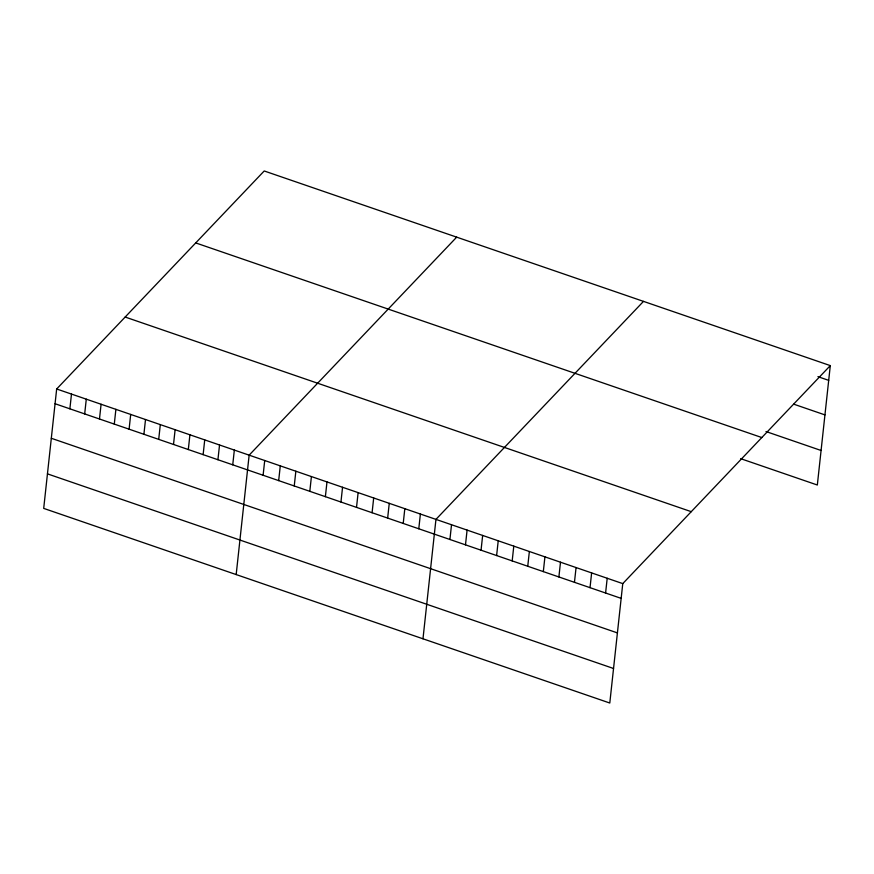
<?xml version="1.0" encoding="UTF-8"?>
<svg xmlns="http://www.w3.org/2000/svg" width="874" height="874" viewBox="0 0 874 874"><rect width="100%" height="100%" fill="white"/><g stroke="black" fill="none" stroke-linecap="round" stroke-linejoin="round"><path stroke-width="1.31" d="M56.668 388.985L43.7 508.395L609.79 703.024L622.769 583.614L830.3 365.605L264.21 170.976L56.668 388.985L622.769 583.614M69.876 408.824L71.482 394.076M84.68 413.915L86.286 399.167M99.483 419.007L101.089 404.247M114.286 424.098L115.892 409.338M129.101 429.189L130.696 414.429M143.904 434.28L145.51 419.52M158.707 439.371L160.313 424.611M173.511 444.462L175.117 429.702M188.314 449.553L189.92 434.793M203.129 454.644L204.724 439.884M217.932 459.735L219.538 444.975M232.735 464.826L234.341 450.066M236.177 574.568L249.145 455.157L456.676 237.149M263.107 475.259L264.713 460.511M278.675 480.613L280.281 465.864M294.243 485.966L295.849 471.217M309.811 491.319L311.417 476.559M325.379 496.672L326.985 481.913M340.947 502.026L342.553 487.266M356.516 507.379L358.122 492.619M372.084 512.732L373.69 497.972M387.652 518.085L389.258 503.326M403.22 523.439L404.815 508.679M418.788 528.792L420.383 514.032M422.983 638.796L435.951 519.385L643.493 301.377M449.924 539.487L451.519 524.739M465.492 544.841L467.087 530.092M481.05 550.194L482.656 535.445M496.618 555.547L498.224 540.788M512.186 560.9L513.792 546.141M527.754 566.254L529.36 551.494M543.322 571.607L544.928 556.847M558.89 576.96L560.496 562.201M574.458 582.313L576.064 567.554M590.026 587.667L591.632 572.907M605.595 593.02L607.201 578.26M830.3 365.605L817.332 485.015L740.682 458.664M817.922 376.65L828.694 380.365M793.811 404.192L824.947 414.899M765.995 431.538L821.079 450.481M195.721 242.917L761.811 437.546M125.157 317.043L691.258 511.672M55.073 403.733L621.163 598.373M51.315 438.278L617.415 632.907M47.447 473.861L613.548 668.49"/></g></svg>
